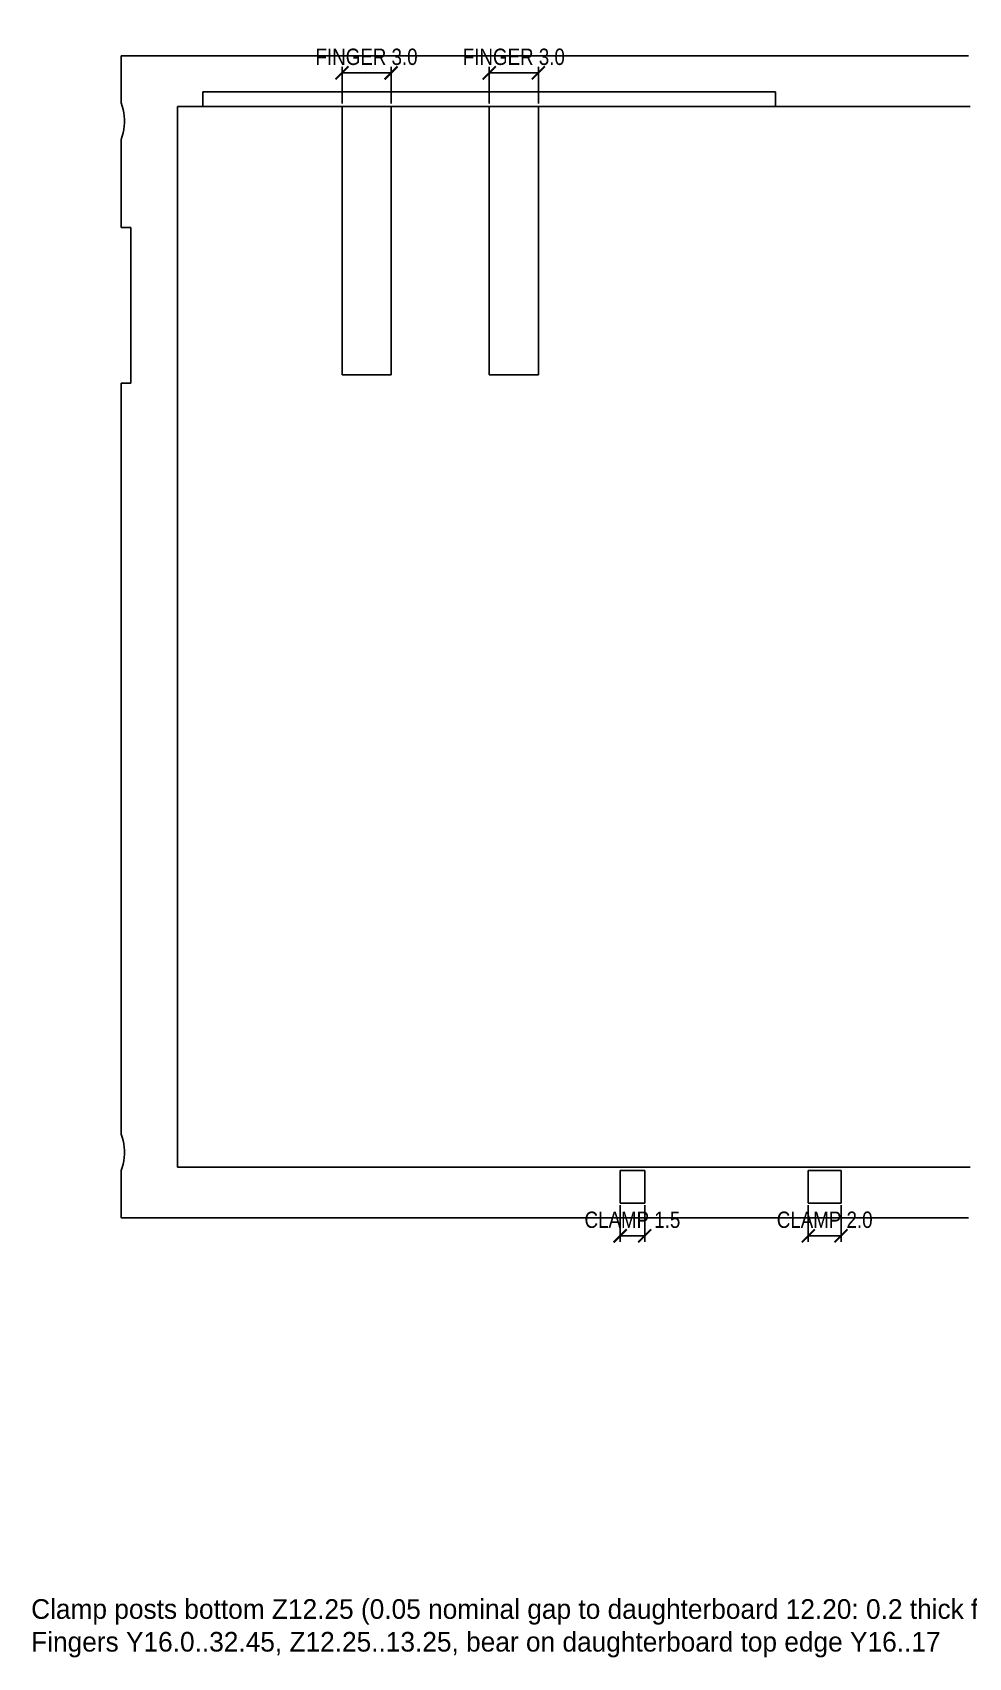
# Model space of a CAD drawing. Header units: metres. Extents: x -60 to 55, y -62 to 37.
# Drawn here: x -59.9 to -2.7, y -62.4 to 36.9 of the extents above; entities that cross this region are included whole.
import ezdxf

# ---------------------------------------------------------------- set-up
doc = ezdxf.new("R2010")
doc.units = ezdxf.units.M
doc.layers.add('BEZ_Z13', color=7, linetype='Continuous')
doc.layers.add('BEZ_Z16', color=7, linetype='Continuous')
doc.styles.add('OpenSansCondensed-Light', font='OpenSansCondensed-Light.ttf')
doc.dimstyles.new('EZDXF', dxfattribs={"dimtxt": 0.25, "dimasz": 0.175, "dimexe": 0.375, "dimexo": 0.125, "dimgap": 0.1, "dimtad": 1, "dimlfac": 100, "dimzin": 12, "dimdsep": 46, "dimtxsty": 'OpenSansCondensed-Light', "dimblk": 'ARCHTICK', "dimcen": 2.5, "dimazin": 3, "dimtfac": 0.5, "dimtmove": 2, "dimatfit": 3})

# ---------------------------------------------------------------- blocks, each defined once
blk = doc.blocks.new('_ARCHTICK')
at = {"color": 0, "linetype": 'BYBLOCK', "const_width": 0.15}
blk.add_lwpolyline([(-0.5, -0.5), (0.5, 0.5)], dxfattribs=at)

msp = doc.modelspace()

# ---------------------------------------------------------------- linework, layer by layer
at = {"layer": 'BEZ_Z13'}
for points in [[(-49.5, 33.3), (-49.5, 33.075), (-49.5, 32.85), (-49.5, 32.625), (-49.5, 32.4)], [(-49.5, 33.3), (-49.3, 33.3), (-49.1, 33.3), (-48.9, 33.3), (-48.7, 33.3), (-48.5, 33.3), (-48.3, 33.3), (-48.1, 33.3), (-47.9, 33.3), (-47.7, 33.3), (-47.5, 33.3), (-47.3, 33.3), (-47.1, 33.3), (-46.9, 33.3), (-46.7, 33.3), (-46.5, 33.3), (-46.3, 33.3), (-46.1, 33.3), (-45.9, 33.3), (-45.7, 33.3), (-45.5, 33.3), (-45.3, 33.3), (-45.1, 33.3), (-44.9, 33.3), (-44.7, 33.3), (-44.5, 33.3), (-44.3, 33.3), (-44.1, 33.3), (-43.9, 33.3), (-43.7, 33.3), (-43.5, 33.3), (-43.3, 33.3), (-43.1, 33.3), (-42.9, 33.3), (-42.7, 33.3), (-42.5, 33.3), (-42.3, 33.3), (-42.1, 33.3), (-41.9, 33.3), (-41.7, 33.3), (-41.5, 33.3), (-41.3, 33.3), (-41.1, 33.3), (-40.9, 33.3), (-40.7, 33.3), (-40.5, 33.3), (-40.3, 33.3), (-40.1, 33.3), (-39.9, 33.3), (-39.7, 33.3), (-39.5, 33.3), (-39.3, 33.3), (-39.1, 33.3), (-38.9, 33.3), (-38.7, 33.3), (-38.5, 33.3), (-38.3, 33.3), (-38.1, 33.3), (-37.9, 33.3), (-37.7, 33.3), (-37.5, 33.3), (-37.3, 33.3), (-37.1, 33.3), (-36.9, 33.3), (-36.7, 33.3), (-36.5, 33.3), (-36.3, 33.3), (-36.1, 33.3), (-35.9, 33.3), (-35.7, 33.3), (-35.5, 33.3), (-35.3, 33.3), (-35.1, 33.3), (-34.9, 33.3), (-34.7, 33.3), (-34.5, 33.3), (-34.3, 33.3), (-34.1, 33.3), (-33.9, 33.3), (-33.7, 33.3), (-33.5, 33.3), (-33.3, 33.3), (-33.1, 33.3), (-32.9, 33.3), (-32.7, 33.3), (-32.5, 33.3), (-32.3, 33.3), (-32.1, 33.3), (-31.9, 33.3), (-31.7, 33.3), (-31.5, 33.3), (-31.3, 33.3), (-31.1, 33.3), (-30.9, 33.3), (-30.7, 33.3), (-30.5, 33.3), (-30.3, 33.3), (-30.1, 33.3), (-29.9, 33.3), (-29.7, 33.3), (-29.5, 33.3), (-29.3, 33.3), (-29.1, 33.3), (-28.9, 33.3), (-28.7, 33.3), (-28.5, 33.3), (-28.3, 33.3), (-28.1, 33.3), (-27.9, 33.3), (-27.7, 33.3), (-27.5, 33.3), (-27.3, 33.3), (-27.1, 33.3), (-26.9, 33.3), (-26.7, 33.3), (-26.5, 33.3), (-26.3, 33.3), (-26.1, 33.3), (-25.9, 33.3), (-25.7, 33.3), (-25.5, 33.3), (-25.3, 33.3), (-25.1, 33.3), (-24.9, 33.3), (-24.7, 33.3), (-24.5, 33.3), (-24.3, 33.3), (-24.1, 33.3), (-23.9, 33.3), (-23.7, 33.3), (-23.5, 33.3), (-23.3, 33.3), (-23.1, 33.3), (-22.9, 33.3), (-22.7, 33.3), (-22.5, 33.3), (-22.3, 33.3), (-22.1, 33.3), (-21.9, 33.3), (-21.7, 33.3), (-21.5, 33.3), (-21.3, 33.3), (-21.1, 33.3), (-20.9, 33.3), (-20.7, 33.3), (-20.5, 33.3), (-20.3, 33.3), (-20.1, 33.3), (-19.9, 33.3), (-19.7, 33.3), (-19.5, 33.3), (-19.3, 33.3), (-19.1, 33.3), (-18.9, 33.3), (-18.7, 33.3), (-18.5, 33.3), (-18.3, 33.3), (-18.1, 33.3), (-17.9, 33.3), (-17.7, 33.3), (-17.5, 33.3), (-17.3, 33.3), (-17.1, 33.3), (-16.9, 33.3), (-16.7, 33.3), (-16.5, 33.3), (-16.3, 33.3), (-16.1, 33.3), (-15.9, 33.3), (-15.7, 33.3), (-15.5, 33.3), (-15.3, 33.3), (-15.1, 33.3), (-14.9, 33.3), (-14.7, 33.3), (-14.5, 33.3)], [(-14.5, 33.3), (-14.5, 33.075), (-14.5, 32.85), (-14.5, 32.625), (-14.5, 32.4)], [(-49.5, 32.4), (-49.29762, 32.4), (-49.09524, 32.4), (-48.89286, 32.4), (-48.69048, 32.4), (-48.4881, 32.4), (-48.28571, 32.4), (-48.08333, 32.4), (-47.88095, 32.4), (-47.67857, 32.4), (-47.47619, 32.4), (-47.27381, 32.4), (-47.07143, 32.4), (-46.86905, 32.4), (-46.66667, 32.4), (-46.46429, 32.4), (-46.2619, 32.4), (-46.05952, 32.4), (-45.85714, 32.4), (-45.65476, 32.4), (-45.45238, 32.4), (-45.25, 32.4), (-45.04762, 32.4), (-44.84524, 32.4), (-44.64286, 32.4), (-44.44048, 32.4), (-44.2381, 32.4), (-44.03571, 32.4), (-43.83333, 32.4), (-43.63095, 32.4), (-43.42857, 32.4), (-43.22619, 32.4), (-43.02381, 32.4), (-42.82143, 32.4), (-42.61905, 32.4), (-42.41667, 32.4), (-42.21429, 32.4), (-42.0119, 32.4), (-41.80952, 32.4), (-41.60714, 32.4), (-41.40476, 32.4), (-41.20238, 32.4), (-41, 32.4)], [(-41, 32.4), (-41, 32.19753), (-41, 31.99506), (-41, 31.79259), (-41, 31.59012), (-41, 31.38765), (-41, 31.18519), (-41, 30.98272), (-41, 30.78025), (-41, 30.57778), (-41, 30.37531), (-41, 30.17284), (-41, 29.97037), (-41, 29.7679), (-41, 29.56543), (-41, 29.36296), (-41, 29.16049), (-41, 28.95802), (-41, 28.75556), (-41, 28.55309), (-41, 28.35062), (-41, 28.14815), (-41, 27.94568), (-41, 27.74321), (-41, 27.54074), (-41, 27.33827), (-41, 27.1358), (-41, 26.93333), (-41, 26.73086), (-41, 26.5284), (-41, 26.32593), (-41, 26.12346), (-41, 25.92099), (-41, 25.71852), (-41, 25.51605), (-41, 25.31358), (-41, 25.11111), (-41, 24.90864), (-41, 24.70617), (-41, 24.5037), (-41, 24.30123), (-41, 24.09877), (-41, 23.8963), (-41, 23.69383), (-41, 23.49136), (-41, 23.28889), (-41, 23.08642), (-41, 22.88395), (-41, 22.68148), (-41, 22.47901), (-41, 22.27654), (-41, 22.07407), (-41, 21.8716), (-41, 21.66914), (-41, 21.46667), (-41, 21.2642), (-41, 21.06173), (-41, 20.85926), (-41, 20.65679), (-41, 20.45432), (-41, 20.25185), (-41, 20.04938), (-41, 19.84691), (-41, 19.64444), (-41, 19.44198), (-41, 19.23951), (-41, 19.03704), (-41, 18.83457), (-41, 18.6321), (-41, 18.42963), (-41, 18.22716), (-41, 18.02469), (-41, 17.82222), (-41, 17.61975), (-41, 17.41728), (-41, 17.21481), (-41, 17.01235), (-41, 16.80988), (-41, 16.60741), (-41, 16.40494), (-41, 16.20247), (-41, 16)], [(-38, 32.4), (-37.8, 32.4), (-37.6, 32.4), (-37.4, 32.4), (-37.2, 32.4), (-37, 32.4), (-36.8, 32.4), (-36.6, 32.4), (-36.4, 32.4), (-36.2, 32.4), (-36, 32.4), (-35.8, 32.4), (-35.6, 32.4), (-35.4, 32.4), (-35.2, 32.4), (-35, 32.4), (-34.8, 32.4), (-34.6, 32.4), (-34.4, 32.4), (-34.2, 32.4), (-34, 32.4), (-33.8, 32.4), (-33.6, 32.4), (-33.4, 32.4), (-33.2, 32.4), (-33, 32.4), (-32.8, 32.4), (-32.6, 32.4), (-32.4, 32.4), (-32.2, 32.4), (-32, 32.4)], [(-38, 32.4), (-38, 32.19753), (-38, 31.99506), (-38, 31.79259), (-38, 31.59012), (-38, 31.38765), (-38, 31.18519), (-38, 30.98272), (-38, 30.78025), (-38, 30.57778), (-38, 30.37531), (-38, 30.17284), (-38, 29.97037), (-38, 29.7679), (-38, 29.56543), (-38, 29.36296), (-38, 29.16049), (-38, 28.95802), (-38, 28.75556), (-38, 28.55309), (-38, 28.35062), (-38, 28.14815), (-38, 27.94568), (-38, 27.74321), (-38, 27.54074), (-38, 27.33827), (-38, 27.1358), (-38, 26.93333), (-38, 26.73086), (-38, 26.5284), (-38, 26.32593), (-38, 26.12346), (-38, 25.92099), (-38, 25.71852), (-38, 25.51605), (-38, 25.31358), (-38, 25.11111), (-38, 24.90864), (-38, 24.70617), (-38, 24.5037), (-38, 24.30123), (-38, 24.09877), (-38, 23.8963), (-38, 23.69383), (-38, 23.49136), (-38, 23.28889), (-38, 23.08642), (-38, 22.88395), (-38, 22.68148), (-38, 22.47901), (-38, 22.27654), (-38, 22.07407), (-38, 21.8716), (-38, 21.66914), (-38, 21.46667), (-38, 21.2642), (-38, 21.06173), (-38, 20.85926), (-38, 20.65679), (-38, 20.45432), (-38, 20.25185), (-38, 20.04938), (-38, 19.84691), (-38, 19.64444), (-38, 19.44198), (-38, 19.23951), (-38, 19.03704), (-38, 18.83457), (-38, 18.6321), (-38, 18.42963), (-38, 18.22716), (-38, 18.02469), (-38, 17.82222), (-38, 17.61975), (-38, 17.41728), (-38, 17.21481), (-38, 17.01235), (-38, 16.80988), (-38, 16.60741), (-38, 16.40494), (-38, 16.20247), (-38, 16)], [(-32, 32.4), (-32, 32.19753), (-32, 31.99506), (-32, 31.79259), (-32, 31.59012), (-32, 31.38765), (-32, 31.18519), (-32, 30.98272), (-32, 30.78025), (-32, 30.57778), (-32, 30.37531), (-32, 30.17284), (-32, 29.97037), (-32, 29.7679), (-32, 29.56543), (-32, 29.36296), (-32, 29.16049), (-32, 28.95802), (-32, 28.75556), (-32, 28.55309), (-32, 28.35062), (-32, 28.14815), (-32, 27.94568), (-32, 27.74321), (-32, 27.54074), (-32, 27.33827), (-32, 27.1358), (-32, 26.93333), (-32, 26.73086), (-32, 26.5284), (-32, 26.32593), (-32, 26.12346), (-32, 25.92099), (-32, 25.71852), (-32, 25.51605), (-32, 25.31358), (-32, 25.11111), (-32, 24.90864), (-32, 24.70617), (-32, 24.5037), (-32, 24.30123), (-32, 24.09877), (-32, 23.8963), (-32, 23.69383), (-32, 23.49136), (-32, 23.28889), (-32, 23.08642), (-32, 22.88395), (-32, 22.68148), (-32, 22.47901), (-32, 22.27654), (-32, 22.07407), (-32, 21.8716), (-32, 21.66914), (-32, 21.46667), (-32, 21.2642), (-32, 21.06173), (-32, 20.85926), (-32, 20.65679), (-32, 20.45432), (-32, 20.25185), (-32, 20.04938), (-32, 19.84691), (-32, 19.64444), (-32, 19.44198), (-32, 19.23951), (-32, 19.03704), (-32, 18.83457), (-32, 18.6321), (-32, 18.42963), (-32, 18.22716), (-32, 18.02469), (-32, 17.82222), (-32, 17.61975), (-32, 17.41728), (-32, 17.21481), (-32, 17.01235), (-32, 16.80988), (-32, 16.60741), (-32, 16.40494), (-32, 16.20247), (-32, 16)], [(-29, 32.4), (-28.79861, 32.4), (-28.59722, 32.4), (-28.39583, 32.4), (-28.19444, 32.4), (-27.99306, 32.4), (-27.79167, 32.4), (-27.59028, 32.4), (-27.38889, 32.4), (-27.1875, 32.4), (-26.98611, 32.4), (-26.78472, 32.4), (-26.58333, 32.4), (-26.38194, 32.4), (-26.18056, 32.4), (-25.97917, 32.4), (-25.77778, 32.4), (-25.57639, 32.4), (-25.375, 32.4), (-25.17361, 32.4), (-24.97222, 32.4), (-24.77083, 32.4), (-24.56944, 32.4), (-24.36806, 32.4), (-24.16667, 32.4), (-23.96528, 32.4), (-23.76389, 32.4), (-23.5625, 32.4), (-23.36111, 32.4), (-23.15972, 32.4), (-22.95833, 32.4), (-22.75694, 32.4), (-22.55556, 32.4), (-22.35417, 32.4), (-22.15278, 32.4), (-21.95139, 32.4), (-21.75, 32.4), (-21.54861, 32.4), (-21.34722, 32.4), (-21.14583, 32.4), (-20.94444, 32.4), (-20.74306, 32.4), (-20.54167, 32.4), (-20.34028, 32.4), (-20.13889, 32.4), (-19.9375, 32.4), (-19.73611, 32.4), (-19.53472, 32.4), (-19.33333, 32.4), (-19.13194, 32.4), (-18.93056, 32.4), (-18.72917, 32.4), (-18.52778, 32.4), (-18.32639, 32.4), (-18.125, 32.4), (-17.92361, 32.4), (-17.72222, 32.4), (-17.52083, 32.4), (-17.31944, 32.4), (-17.11806, 32.4), (-16.91667, 32.4), (-16.71528, 32.4), (-16.51389, 32.4), (-16.3125, 32.4), (-16.11111, 32.4), (-15.90972, 32.4), (-15.70833, 32.4), (-15.50694, 32.4), (-15.30556, 32.4), (-15.10417, 32.4), (-14.90278, 32.4), (-14.70139, 32.4), (-14.5, 32.4)], [(-29, 32.4), (-29, 32.19753), (-29, 31.99506), (-29, 31.79259), (-29, 31.59012), (-29, 31.38765), (-29, 31.18519), (-29, 30.98272), (-29, 30.78025), (-29, 30.57778), (-29, 30.37531), (-29, 30.17284), (-29, 29.97037), (-29, 29.7679), (-29, 29.56543), (-29, 29.36296), (-29, 29.16049), (-29, 28.95802), (-29, 28.75556), (-29, 28.55309), (-29, 28.35062), (-29, 28.14815), (-29, 27.94568), (-29, 27.74321), (-29, 27.54074), (-29, 27.33827), (-29, 27.1358), (-29, 26.93333), (-29, 26.73086), (-29, 26.5284), (-29, 26.32593), (-29, 26.12346), (-29, 25.92099), (-29, 25.71852), (-29, 25.51605), (-29, 25.31358), (-29, 25.11111), (-29, 24.90864), (-29, 24.70617), (-29, 24.5037), (-29, 24.30123), (-29, 24.09877), (-29, 23.8963), (-29, 23.69383), (-29, 23.49136), (-29, 23.28889), (-29, 23.08642), (-29, 22.88395), (-29, 22.68148), (-29, 22.47901), (-29, 22.27654), (-29, 22.07407), (-29, 21.8716), (-29, 21.66914), (-29, 21.46667), (-29, 21.2642), (-29, 21.06173), (-29, 20.85926), (-29, 20.65679), (-29, 20.45432), (-29, 20.25185), (-29, 20.04938), (-29, 19.84691), (-29, 19.64444), (-29, 19.44198), (-29, 19.23951), (-29, 19.03704), (-29, 18.83457), (-29, 18.6321), (-29, 18.42963), (-29, 18.22716), (-29, 18.02469), (-29, 17.82222), (-29, 17.61975), (-29, 17.41728), (-29, 17.21481), (-29, 17.01235), (-29, 16.80988), (-29, 16.60741), (-29, 16.40494), (-29, 16.20247), (-29, 16)], [(-41, 16), (-40.8, 16), (-40.6, 16), (-40.4, 16), (-40.2, 16), (-40, 16), (-39.8, 16), (-39.6, 16), (-39.4, 16), (-39.2, 16), (-39, 16), (-38.8, 16), (-38.6, 16), (-38.4, 16), (-38.2, 16), (-38, 16)], [(-32, 16), (-31.8, 16), (-31.6, 16), (-31.4, 16), (-31.2, 16), (-31, 16), (-30.8, 16), (-30.6, 16), (-30.4, 16), (-30.2, 16), (-30, 16), (-29.8, 16), (-29.6, 16), (-29.4, 16), (-29.2, 16), (-29, 16)], [(-24, -32.6), (-24, -32.8), (-24, -33), (-24, -33.2), (-24, -33.4), (-24, -33.6), (-24, -33.8), (-24, -34), (-24, -34.2), (-24, -34.4), (-24, -34.6)], [(-24, -32.6), (-23.78571, -32.6), (-23.57143, -32.6), (-23.35714, -32.6), (-23.14286, -32.6), (-22.92857, -32.6), (-22.71429, -32.6), (-22.5, -32.6)], [(-22.5, -32.6), (-22.5, -32.8), (-22.5, -33), (-22.5, -33.2), (-22.5, -33.4), (-22.5, -33.6), (-22.5, -33.8), (-22.5, -34), (-22.5, -34.2), (-22.5, -34.4), (-22.5, -34.6)], [(-12.5, -32.6), (-12.5, -32.8), (-12.5, -33), (-12.5, -33.2), (-12.5, -33.4), (-12.5, -33.6), (-12.5, -33.8), (-12.5, -34), (-12.5, -34.2), (-12.5, -34.4), (-12.5, -34.6)], [(-12.5, -32.6), (-12.3, -32.6), (-12.1, -32.6), (-11.9, -32.6), (-11.7, -32.6), (-11.5, -32.6), (-11.3, -32.6), (-11.1, -32.6), (-10.9, -32.6), (-10.7, -32.6), (-10.5, -32.6)], [(-10.5, -32.6), (-10.5, -32.8), (-10.5, -33), (-10.5, -33.2), (-10.5, -33.4), (-10.5, -33.6), (-10.5, -33.8), (-10.5, -34), (-10.5, -34.2), (-10.5, -34.4), (-10.5, -34.6)], [(-24, -34.6), (-23.78571, -34.6), (-23.57143, -34.6), (-23.35714, -34.6), (-23.14286, -34.6), (-22.92857, -34.6), (-22.71429, -34.6), (-22.5, -34.6)], [(-12.5, -34.6), (-12.3, -34.6), (-12.1, -34.6), (-11.9, -34.6), (-11.7, -34.6), (-11.5, -34.6), (-11.3, -34.6), (-11.1, -34.6), (-10.9, -34.6), (-10.7, -34.6), (-10.5, -34.6)]]:
    msp.add_lwpolyline(points, dxfattribs=at)
at = {"layer": 'BEZ_Z16'}
for points in [[(-54.5, 35.5), (-54.5, 35.29383), (-54.5, 35.08765), (-54.5, 34.88148), (-54.5, 34.6753), (-54.5, 34.46913), (-54.5, 34.26295), (-54.5, 34.05678), (-54.5, 33.8506), (-54.5, 33.64443), (-54.5, 33.43825), (-54.5, 33.23208), (-54.5, 33.0259), (-54.5, 32.81973), (-54.5, 32.61355)], [(-54.5, 35.5), (-54.3, 35.5), (-54.1, 35.5), (-53.9, 35.5), (-53.7, 35.5), (-53.5, 35.5), (-53.3, 35.5), (-53.1, 35.5), (-52.9, 35.5), (-52.7, 35.5), (-52.5, 35.5), (-52.3, 35.5), (-52.1, 35.5), (-51.9, 35.5), (-51.7, 35.5), (-51.5, 35.5), (-51.3, 35.5), (-51.1, 35.5), (-50.9, 35.5), (-50.7, 35.5), (-50.5, 35.5), (-50.3, 35.5), (-50.1, 35.5), (-49.9, 35.5), (-49.7, 35.5), (-49.5, 35.5), (-49.3, 35.5), (-49.1, 35.5), (-48.9, 35.5), (-48.7, 35.5), (-48.5, 35.5), (-48.3, 35.5), (-48.1, 35.5), (-47.9, 35.5), (-47.7, 35.5), (-47.5, 35.5), (-47.3, 35.5), (-47.1, 35.5), (-46.9, 35.5), (-46.7, 35.5), (-46.5, 35.5), (-46.3, 35.5), (-46.1, 35.5), (-45.9, 35.5), (-45.7, 35.5), (-45.5, 35.5), (-45.3, 35.5), (-45.1, 35.5), (-44.9, 35.5), (-44.7, 35.5), (-44.5, 35.5), (-44.3, 35.5), (-44.1, 35.5), (-43.9, 35.5), (-43.7, 35.5), (-43.5, 35.5), (-43.3, 35.5), (-43.1, 35.5), (-42.9, 35.5), (-42.7, 35.5), (-42.5, 35.5), (-42.3, 35.5), (-42.1, 35.5), (-41.9, 35.5), (-41.7, 35.5), (-41.5, 35.5), (-41.3, 35.5), (-41.1, 35.5), (-40.9, 35.5), (-40.7, 35.5), (-40.5, 35.5), (-40.3, 35.5), (-40.1, 35.5), (-39.9, 35.5), (-39.7, 35.5), (-39.5, 35.5), (-39.3, 35.5), (-39.1, 35.5), (-38.9, 35.5), (-38.7, 35.5), (-38.5, 35.5), (-38.3, 35.5), (-38.1, 35.5), (-37.9, 35.5), (-37.7, 35.5), (-37.5, 35.5), (-37.3, 35.5), (-37.1, 35.5), (-36.9, 35.5), (-36.7, 35.5), (-36.5, 35.5), (-36.3, 35.5), (-36.1, 35.5), (-35.9, 35.5), (-35.7, 35.5), (-35.5, 35.5), (-35.3, 35.5), (-35.1, 35.5), (-34.9, 35.5), (-34.7, 35.5), (-34.5, 35.5), (-34.3, 35.5), (-34.1, 35.5), (-33.9, 35.5), (-33.7, 35.5), (-33.5, 35.5), (-33.3, 35.5), (-33.1, 35.5), (-32.9, 35.5), (-32.7, 35.5), (-32.5, 35.5), (-32.3, 35.5), (-32.1, 35.5), (-31.9, 35.5), (-31.7, 35.5), (-31.5, 35.5), (-31.3, 35.5), (-31.1, 35.5), (-30.9, 35.5), (-30.7, 35.5), (-30.5, 35.5), (-30.3, 35.5), (-30.1, 35.5), (-29.9, 35.5), (-29.7, 35.5), (-29.5, 35.5), (-29.3, 35.5), (-29.1, 35.5), (-28.9, 35.5), (-28.7, 35.5), (-28.5, 35.5), (-28.3, 35.5), (-28.1, 35.5), (-27.9, 35.5), (-27.7, 35.5), (-27.5, 35.5), (-27.3, 35.5), (-27.1, 35.5), (-26.9, 35.5), (-26.7, 35.5), (-26.5, 35.5), (-26.3, 35.5), (-26.1, 35.5), (-25.9, 35.5), (-25.7, 35.5), (-25.5, 35.5), (-25.3, 35.5), (-25.1, 35.5), (-24.9, 35.5), (-24.7, 35.5), (-24.5, 35.5), (-24.3, 35.5), (-24.1, 35.5), (-23.9, 35.5), (-23.7, 35.5), (-23.5, 35.5), (-23.3, 35.5), (-23.1, 35.5), (-22.9, 35.5), (-22.7, 35.5), (-22.5, 35.5), (-22.3, 35.5), (-22.1, 35.5), (-21.9, 35.5), (-21.7, 35.5), (-21.5, 35.5), (-21.3, 35.5), (-21.1, 35.5), (-20.9, 35.5), (-20.7, 35.5), (-20.5, 35.5), (-20.3, 35.5), (-20.1, 35.5), (-19.9, 35.5), (-19.7, 35.5), (-19.5, 35.5), (-19.3, 35.5), (-19.1, 35.5), (-18.9, 35.5), (-18.7, 35.5), (-18.5, 35.5), (-18.3, 35.5), (-18.1, 35.5), (-17.9, 35.5), (-17.7, 35.5), (-17.5, 35.5), (-17.3, 35.5), (-17.1, 35.5), (-16.9, 35.5), (-16.7, 35.5), (-16.5, 35.5), (-16.3, 35.5), (-16.1, 35.5), (-15.9, 35.5), (-15.7, 35.5), (-15.5, 35.5), (-15.3, 35.5), (-15.1, 35.5), (-14.9, 35.5), (-14.7, 35.5), (-14.5, 35.5), (-14.3, 35.5), (-14.1, 35.5), (-13.9, 35.5), (-13.7, 35.5), (-13.5, 35.5), (-13.3, 35.5), (-13.1, 35.5), (-12.9, 35.5), (-12.7, 35.5), (-12.5, 35.5), (-12.3, 35.5), (-12.1, 35.5), (-11.9, 35.5), (-11.7, 35.5), (-11.5, 35.5), (-11.3, 35.5), (-11.1, 35.5), (-10.9, 35.5), (-10.7, 35.5), (-10.5, 35.5), (-10.3, 35.5), (-10.1, 35.5), (-9.9, 35.5), (-9.7, 35.5), (-9.5, 35.5), (-9.3, 35.5), (-9.1, 35.5), (-8.9, 35.5), (-8.7, 35.5), (-8.5, 35.5), (-8.3, 35.5), (-8.1, 35.5), (-7.9, 35.5), (-7.7, 35.5), (-7.5, 35.5), (-7.3, 35.5), (-7.1, 35.5), (-6.9, 35.5), (-6.7, 35.5), (-6.5, 35.5), (-6.3, 35.5), (-6.1, 35.5), (-5.9, 35.5), (-5.7, 35.5), (-5.5, 35.5), (-5.3, 35.5), (-5.1, 35.5), (-4.9, 35.5), (-4.7, 35.5), (-4.5, 35.5), (-4.3, 35.5), (-4.1, 35.5), (-3.9, 35.5), (-3.7, 35.5), (-3.5, 35.5), (-3.3, 35.5), (-3.1, 35.5), (-2.9, 35.5), (-2.7, 35.5)], [(-54.5, 30.38645), (-54.43435, 30.5825), (-54.3815, 30.78239), (-54.34167, 30.98527), (-54.31502, 31.1903), (-54.30167, 31.39662), (-54.30167, 31.60338), (-54.31502, 31.8097), (-54.34167, 32.01473), (-54.3815, 32.21761), (-54.43435, 32.4175), (-54.5, 32.61355)], [(-51.05, 32.4), (-51.05, 32.19938), (-51.05, 31.99876), (-51.05, 31.79814), (-51.05, 31.59752), (-51.05, 31.3969), (-51.05, 31.19628), (-51.05, 30.99567), (-51.05, 30.79505), (-51.05, 30.59443), (-51.05, 30.39381), (-51.05, 30.19319), (-51.05, 29.99257), (-51.05, 29.79195), (-51.05, 29.59133), (-51.05, 29.39071), (-51.05, 29.19009), (-51.05, 28.98947), (-51.05, 28.78885), (-51.05, 28.58824), (-51.05, 28.38762), (-51.05, 28.187), (-51.05, 27.98638), (-51.05, 27.78576), (-51.05, 27.58514), (-51.05, 27.38452), (-51.05, 27.1839), (-51.05, 26.98328), (-51.05, 26.78266), (-51.05, 26.58204), (-51.05, 26.38142), (-51.05, 26.1808), (-51.05, 25.98019), (-51.05, 25.77957), (-51.05, 25.57895), (-51.05, 25.37833), (-51.05, 25.17771), (-51.05, 24.97709), (-51.05, 24.77647), (-51.05, 24.57585), (-51.05, 24.37523), (-51.05, 24.17461), (-51.05, 23.97399), (-51.05, 23.77337), (-51.05, 23.57276), (-51.05, 23.37214), (-51.05, 23.17152), (-51.05, 22.9709), (-51.05, 22.77028), (-51.05, 22.56966), (-51.05, 22.36904), (-51.05, 22.16842), (-51.05, 21.9678), (-51.05, 21.76718), (-51.05, 21.56656), (-51.05, 21.36594), (-51.05, 21.16533), (-51.05, 20.96471), (-51.05, 20.76409), (-51.05, 20.56347), (-51.05, 20.36285), (-51.05, 20.16223), (-51.05, 19.96161), (-51.05, 19.76099), (-51.05, 19.56037), (-51.05, 19.35975), (-51.05, 19.15913), (-51.05, 18.95851), (-51.05, 18.75789), (-51.05, 18.55728), (-51.05, 18.35666), (-51.05, 18.15604), (-51.05, 17.95542), (-51.05, 17.7548), (-51.05, 17.55418), (-51.05, 17.35356), (-51.05, 17.15294), (-51.05, 16.95232), (-51.05, 16.7517), (-51.05, 16.55108), (-51.05, 16.35046), (-51.05, 16.14985), (-51.05, 15.94923), (-51.05, 15.74861), (-51.05, 15.54799), (-51.05, 15.34737), (-51.05, 15.14675), (-51.05, 14.94613), (-51.05, 14.74551), (-51.05, 14.54489), (-51.05, 14.34427), (-51.05, 14.14365), (-51.05, 13.94303), (-51.05, 13.74241), (-51.05, 13.5418), (-51.05, 13.34118), (-51.05, 13.14056), (-51.05, 12.93994), (-51.05, 12.73932), (-51.05, 12.5387), (-51.05, 12.33808), (-51.05, 12.13746), (-51.05, 11.93684), (-51.05, 11.73622), (-51.05, 11.5356), (-51.05, 11.33498), (-51.05, 11.13437), (-51.05, 10.93375), (-51.05, 10.73313), (-51.05, 10.53251), (-51.05, 10.33189), (-51.05, 10.13127), (-51.05, 9.93065), (-51.05, 9.73003), (-51.05, 9.52941), (-51.05, 9.32879), (-51.05, 9.12817), (-51.05, 8.92755), (-51.05, 8.72693), (-51.05, 8.52632), (-51.05, 8.3257), (-51.05, 8.12508), (-51.05, 7.92446), (-51.05, 7.72384), (-51.05, 7.52322), (-51.05, 7.3226), (-51.05, 7.12198), (-51.05, 6.92136), (-51.05, 6.72074), (-51.05, 6.52012), (-51.05, 6.3195), (-51.05, 6.11889), (-51.05, 5.91827), (-51.05, 5.71765), (-51.05, 5.51703), (-51.05, 5.31641), (-51.05, 5.11579), (-51.05, 4.91517), (-51.05, 4.71455), (-51.05, 4.51393), (-51.05, 4.31331), (-51.05, 4.11269), (-51.05, 3.91207), (-51.05, 3.71146), (-51.05, 3.51084), (-51.05, 3.31022), (-51.05, 3.1096), (-51.05, 2.90898), (-51.05, 2.70836), (-51.05, 2.50774), (-51.05, 2.30712), (-51.05, 2.1065), (-51.05, 1.90588), (-51.05, 1.70526), (-51.05, 1.50464), (-51.05, 1.30402), (-51.05, 1.10341), (-51.05, 0.90279), (-51.05, 0.70217), (-51.05, 0.50155), (-51.05, 0.30093), (-51.05, 0.10031), (-51.05, -0.10031), (-51.05, -0.30093), (-51.05, -0.50155), (-51.05, -0.70217), (-51.05, -0.90279), (-51.05, -1.10341), (-51.05, -1.30402), (-51.05, -1.50464), (-51.05, -1.70526), (-51.05, -1.90588), (-51.05, -2.1065), (-51.05, -2.30712), (-51.05, -2.50774), (-51.05, -2.70836), (-51.05, -2.90898), (-51.05, -3.1096), (-51.05, -3.31022), (-51.05, -3.51084), (-51.05, -3.71146), (-51.05, -3.91207), (-51.05, -4.11269), (-51.05, -4.31331), (-51.05, -4.51393), (-51.05, -4.71455), (-51.05, -4.91517), (-51.05, -5.11579), (-51.05, -5.31641), (-51.05, -5.51703), (-51.05, -5.71765), (-51.05, -5.91827), (-51.05, -6.11889), (-51.05, -6.3195), (-51.05, -6.52012), (-51.05, -6.72074), (-51.05, -6.92136), (-51.05, -7.12198), (-51.05, -7.3226), (-51.05, -7.52322), (-51.05, -7.72384), (-51.05, -7.92446), (-51.05, -8.12508), (-51.05, -8.3257), (-51.05, -8.52632), (-51.05, -8.72693), (-51.05, -8.92755), (-51.05, -9.12817), (-51.05, -9.32879), (-51.05, -9.52941), (-51.05, -9.73003), (-51.05, -9.93065), (-51.05, -10.13127), (-51.05, -10.33189), (-51.05, -10.53251), (-51.05, -10.73313), (-51.05, -10.93375), (-51.05, -11.13437), (-51.05, -11.33498), (-51.05, -11.5356), (-51.05, -11.73622), (-51.05, -11.93684), (-51.05, -12.13746), (-51.05, -12.33808), (-51.05, -12.5387), (-51.05, -12.73932), (-51.05, -12.93994), (-51.05, -13.14056), (-51.05, -13.34118), (-51.05, -13.5418), (-51.05, -13.74241), (-51.05, -13.94303), (-51.05, -14.14365), (-51.05, -14.34427), (-51.05, -14.54489), (-51.05, -14.74551), (-51.05, -14.94613), (-51.05, -15.14675), (-51.05, -15.34737), (-51.05, -15.54799), (-51.05, -15.74861), (-51.05, -15.94923), (-51.05, -16.14985), (-51.05, -16.35046), (-51.05, -16.55108), (-51.05, -16.7517), (-51.05, -16.95232), (-51.05, -17.15294), (-51.05, -17.35356), (-51.05, -17.55418), (-51.05, -17.7548), (-51.05, -17.95542), (-51.05, -18.15604), (-51.05, -18.35666), (-51.05, -18.55728), (-51.05, -18.75789), (-51.05, -18.95851), (-51.05, -19.15913), (-51.05, -19.35975), (-51.05, -19.56037), (-51.05, -19.76099), (-51.05, -19.96161), (-51.05, -20.16223), (-51.05, -20.36285), (-51.05, -20.56347), (-51.05, -20.76409), (-51.05, -20.96471), (-51.05, -21.16533), (-51.05, -21.36594), (-51.05, -21.56656), (-51.05, -21.76718), (-51.05, -21.9678), (-51.05, -22.16842), (-51.05, -22.36904), (-51.05, -22.56966), (-51.05, -22.77028), (-51.05, -22.9709), (-51.05, -23.17152), (-51.05, -23.37214), (-51.05, -23.57276), (-51.05, -23.77337), (-51.05, -23.97399), (-51.05, -24.17461), (-51.05, -24.37523), (-51.05, -24.57585), (-51.05, -24.77647), (-51.05, -24.97709), (-51.05, -25.17771), (-51.05, -25.37833), (-51.05, -25.57895), (-51.05, -25.77957), (-51.05, -25.98019), (-51.05, -26.1808), (-51.05, -26.38142), (-51.05, -26.58204), (-51.05, -26.78266), (-51.05, -26.98328), (-51.05, -27.1839), (-51.05, -27.38452), (-51.05, -27.58514), (-51.05, -27.78576), (-51.05, -27.98638), (-51.05, -28.187), (-51.05, -28.38762), (-51.05, -28.58824), (-51.05, -28.78885), (-51.05, -28.98947), (-51.05, -29.19009), (-51.05, -29.39071), (-51.05, -29.59133), (-51.05, -29.79195), (-51.05, -29.99257), (-51.05, -30.19319), (-51.05, -30.39381), (-51.05, -30.59443), (-51.05, -30.79505), (-51.05, -30.99567), (-51.05, -31.19628), (-51.05, -31.3969), (-51.05, -31.59752), (-51.05, -31.79814), (-51.05, -31.99876), (-51.05, -32.19938), (-51.05, -32.4)], [(-51.05, 32.4), (-50.84983, 32.4), (-50.64967, 32.4), (-50.4495, 32.4), (-50.24934, 32.4), (-50.04917, 32.4), (-49.84901, 32.4), (-49.64884, 32.4), (-49.44868, 32.4), (-49.24851, 32.4), (-49.04834, 32.4), (-48.84818, 32.4), (-48.64801, 32.4), (-48.44785, 32.4), (-48.24768, 32.4), (-48.04752, 32.4), (-47.84735, 32.4), (-47.64719, 32.4), (-47.44702, 32.4), (-47.24685, 32.4), (-47.04669, 32.4), (-46.84652, 32.4), (-46.64636, 32.4), (-46.44619, 32.4), (-46.24603, 32.4), (-46.04586, 32.4), (-45.8457, 32.4), (-45.64553, 32.4), (-45.44536, 32.4), (-45.2452, 32.4), (-45.04503, 32.4), (-44.84487, 32.4), (-44.6447, 32.4), (-44.44454, 32.4), (-44.24437, 32.4), (-44.04421, 32.4), (-43.84404, 32.4), (-43.64387, 32.4), (-43.44371, 32.4), (-43.24354, 32.4), (-43.04338, 32.4), (-42.84321, 32.4), (-42.64305, 32.4), (-42.44288, 32.4), (-42.24272, 32.4), (-42.04255, 32.4), (-41.84238, 32.4), (-41.64222, 32.4), (-41.44205, 32.4), (-41.24189, 32.4), (-41.04172, 32.4), (-40.84156, 32.4), (-40.64139, 32.4), (-40.44123, 32.4), (-40.24106, 32.4), (-40.04089, 32.4), (-39.84073, 32.4), (-39.64056, 32.4), (-39.4404, 32.4), (-39.24023, 32.4), (-39.04007, 32.4), (-38.8399, 32.4), (-38.63974, 32.4), (-38.43957, 32.4), (-38.2394, 32.4), (-38.03924, 32.4), (-37.83907, 32.4), (-37.63891, 32.4), (-37.43874, 32.4), (-37.23858, 32.4), (-37.03841, 32.4), (-36.83825, 32.4), (-36.63808, 32.4), (-36.43791, 32.4), (-36.23775, 32.4), (-36.03758, 32.4), (-35.83742, 32.4), (-35.63725, 32.4), (-35.43709, 32.4), (-35.23692, 32.4), (-35.03675, 32.4), (-34.83659, 32.4), (-34.63642, 32.4), (-34.43626, 32.4), (-34.23609, 32.4), (-34.03593, 32.4), (-33.83576, 32.4), (-33.6356, 32.4), (-33.43543, 32.4), (-33.23526, 32.4), (-33.0351, 32.4), (-32.83493, 32.4), (-32.63477, 32.4), (-32.4346, 32.4), (-32.23444, 32.4), (-32.03427, 32.4), (-31.83411, 32.4), (-31.63394, 32.4), (-31.43377, 32.4), (-31.23361, 32.4), (-31.03344, 32.4), (-30.83328, 32.4), (-30.63311, 32.4), (-30.43295, 32.4), (-30.23278, 32.4), (-30.03262, 32.4), (-29.83245, 32.4), (-29.63228, 32.4), (-29.43212, 32.4), (-29.23195, 32.4), (-29.03179, 32.4), (-28.83162, 32.4), (-28.63146, 32.4), (-28.43129, 32.4), (-28.23113, 32.4), (-28.03096, 32.4), (-27.83079, 32.4), (-27.63063, 32.4), (-27.43046, 32.4), (-27.2303, 32.4), (-27.03013, 32.4), (-26.82997, 32.4), (-26.6298, 32.4), (-26.42964, 32.4), (-26.22947, 32.4), (-26.0293, 32.4), (-25.82914, 32.4), (-25.62897, 32.4), (-25.42881, 32.4), (-25.22864, 32.4), (-25.02848, 32.4), (-24.82831, 32.4), (-24.62815, 32.4), (-24.42798, 32.4), (-24.22781, 32.4), (-24.02765, 32.4), (-23.82748, 32.4), (-23.62732, 32.4), (-23.42715, 32.4), (-23.22699, 32.4), (-23.02682, 32.4), (-22.82666, 32.4), (-22.62649, 32.4), (-22.42632, 32.4), (-22.22616, 32.4), (-22.02599, 32.4), (-21.82583, 32.4), (-21.62566, 32.4), (-21.4255, 32.4), (-21.22533, 32.4), (-21.02517, 32.4), (-20.825, 32.4), (-20.62483, 32.4), (-20.42467, 32.4), (-20.2245, 32.4), (-20.02434, 32.4), (-19.82417, 32.4), (-19.62401, 32.4), (-19.42384, 32.4), (-19.22368, 32.4), (-19.02351, 32.4), (-18.82334, 32.4), (-18.62318, 32.4), (-18.42301, 32.4), (-18.22285, 32.4), (-18.02268, 32.4), (-17.82252, 32.4), (-17.62235, 32.4), (-17.42219, 32.4), (-17.22202, 32.4), (-17.02185, 32.4), (-16.82169, 32.4), (-16.62152, 32.4), (-16.42136, 32.4), (-16.22119, 32.4), (-16.02103, 32.4), (-15.82086, 32.4), (-15.6207, 32.4), (-15.42053, 32.4), (-15.22036, 32.4), (-15.0202, 32.4), (-14.82003, 32.4), (-14.61987, 32.4), (-14.4197, 32.4), (-14.21954, 32.4), (-14.01937, 32.4), (-13.81921, 32.4), (-13.61904, 32.4), (-13.41887, 32.4), (-13.21871, 32.4), (-13.01854, 32.4), (-12.81838, 32.4), (-12.61821, 32.4), (-12.41805, 32.4), (-12.21788, 32.4), (-12.01772, 32.4), (-11.81755, 32.4), (-11.61738, 32.4), (-11.41722, 32.4), (-11.21705, 32.4), (-11.01689, 32.4), (-10.81672, 32.4), (-10.61656, 32.4), (-10.41639, 32.4), (-10.21623, 32.4), (-10.01606, 32.4), (-9.81589, 32.4), (-9.61573, 32.4), (-9.41556, 32.4), (-9.2154, 32.4), (-9.01523, 32.4), (-8.81507, 32.4), (-8.6149, 32.4), (-8.41474, 32.4), (-8.21457, 32.4), (-8.0144, 32.4), (-7.81424, 32.4), (-7.61407, 32.4), (-7.41391, 32.4), (-7.21374, 32.4), (-7.01358, 32.4), (-6.81341, 32.4), (-6.61325, 32.4), (-6.41308, 32.4), (-6.21291, 32.4), (-6.01275, 32.4), (-5.81258, 32.4), (-5.61242, 32.4), (-5.41225, 32.4), (-5.21209, 32.4), (-5.01192, 32.4), (-4.81175, 32.4), (-4.61159, 32.4), (-4.41142, 32.4), (-4.21126, 32.4), (-4.01109, 32.4), (-3.81093, 32.4), (-3.61076, 32.4), (-3.4106, 32.4), (-3.21043, 32.4), (-3.01026, 32.4), (-2.8101, 32.4), (-2.60993, 32.4)], [(-54.5, 30.38645), (-54.5, 30.17928), (-54.5, 29.97211), (-54.5, 29.76493), (-54.5, 29.55776), (-54.5, 29.35059), (-54.5, 29.14342), (-54.5, 28.93625), (-54.5, 28.72908), (-54.5, 28.52191), (-54.5, 28.31474), (-54.5, 28.10757), (-54.5, 27.90039), (-54.5, 27.69322), (-54.5, 27.48605), (-54.5, 27.27888), (-54.5, 27.07171), (-54.5, 26.86454), (-54.5, 26.65737), (-54.5, 26.4502), (-54.5, 26.24303), (-54.5, 26.03586), (-54.5, 25.82868), (-54.5, 25.62151), (-54.5, 25.41434), (-54.5, 25.20717), (-54.5, 25)], [(-54.5, 25), (-54.3, 25), (-54.1, 25), (-53.9, 25)], [(-53.9, 25), (-53.9, 24.79787), (-53.9, 24.59574), (-53.9, 24.39362), (-53.9, 24.19149), (-53.9, 23.98936), (-53.9, 23.78723), (-53.9, 23.58511), (-53.9, 23.38298), (-53.9, 23.18085), (-53.9, 22.97872), (-53.9, 22.7766), (-53.9, 22.57447), (-53.9, 22.37234), (-53.9, 22.17021), (-53.9, 21.96809), (-53.9, 21.76596), (-53.9, 21.56383), (-53.9, 21.3617), (-53.9, 21.15957), (-53.9, 20.95745), (-53.9, 20.75532), (-53.9, 20.55319), (-53.9, 20.35106), (-53.9, 20.14894), (-53.9, 19.94681), (-53.9, 19.74468), (-53.9, 19.54255), (-53.9, 19.34043), (-53.9, 19.1383), (-53.9, 18.93617), (-53.9, 18.73404), (-53.9, 18.53191), (-53.9, 18.32979), (-53.9, 18.12766), (-53.9, 17.92553), (-53.9, 17.7234), (-53.9, 17.52128), (-53.9, 17.31915), (-53.9, 17.11702), (-53.9, 16.91489), (-53.9, 16.71277), (-53.9, 16.51064), (-53.9, 16.30851), (-53.9, 16.10638), (-53.9, 15.90426), (-53.9, 15.70213), (-53.9, 15.5)], [(-54.5, 15.5), (-54.5, 15.29962), (-54.5, 15.09925), (-54.5, 14.89887), (-54.5, 14.69849), (-54.5, 14.49811), (-54.5, 14.29774), (-54.5, 14.09736), (-54.5, 13.89698), (-54.5, 13.6966), (-54.5, 13.49623), (-54.5, 13.29585), (-54.5, 13.09547), (-54.5, 12.89509), (-54.5, 12.69472), (-54.5, 12.49434), (-54.5, 12.29396), (-54.5, 12.09358), (-54.5, 11.89321), (-54.5, 11.69283), (-54.5, 11.49245), (-54.5, 11.29207), (-54.5, 11.0917), (-54.5, 10.89132), (-54.5, 10.69094), (-54.5, 10.49056), (-54.5, 10.29019), (-54.5, 10.08981), (-54.5, 9.88943), (-54.5, 9.68905), (-54.5, 9.48868), (-54.5, 9.2883), (-54.5, 9.08792), (-54.5, 8.88754), (-54.5, 8.68717), (-54.5, 8.48679), (-54.5, 8.28641), (-54.5, 8.08603), (-54.5, 7.88566), (-54.5, 7.68528), (-54.5, 7.4849), (-54.5, 7.28452), (-54.5, 7.08415), (-54.5, 6.88377), (-54.5, 6.68339), (-54.5, 6.48301), (-54.5, 6.28264), (-54.5, 6.08226), (-54.5, 5.88188), (-54.5, 5.6815), (-54.5, 5.48113), (-54.5, 5.28075), (-54.5, 5.08037), (-54.5, 4.87999), (-54.5, 4.67962), (-54.5, 4.47924), (-54.5, 4.27886), (-54.5, 4.07848), (-54.5, 3.87811), (-54.5, 3.67773), (-54.5, 3.47735), (-54.5, 3.27697), (-54.5, 3.0766), (-54.5, 2.87622), (-54.5, 2.67584), (-54.5, 2.47546), (-54.5, 2.27509), (-54.5, 2.07471), (-54.5, 1.87433), (-54.5, 1.67395), (-54.5, 1.47358), (-54.5, 1.2732), (-54.5, 1.07282), (-54.5, 0.87244), (-54.5, 0.67207), (-54.5, 0.47169), (-54.5, 0.27131), (-54.5, 0.07093), (-54.5, -0.12944), (-54.5, -0.32982), (-54.5, -0.5302), (-54.5, -0.73058), (-54.5, -0.93095), (-54.5, -1.13133), (-54.5, -1.33171), (-54.5, -1.53209), (-54.5, -1.73246), (-54.5, -1.93284), (-54.5, -2.13322), (-54.5, -2.3336), (-54.5, -2.53397), (-54.5, -2.73435), (-54.5, -2.93473), (-54.5, -3.13511), (-54.5, -3.33548), (-54.5, -3.53586), (-54.5, -3.73624), (-54.5, -3.93662), (-54.5, -4.13699), (-54.5, -4.33737), (-54.5, -4.53775), (-54.5, -4.73813), (-54.5, -4.9385), (-54.5, -5.13888), (-54.5, -5.33926), (-54.5, -5.53964), (-54.5, -5.74001), (-54.5, -5.94039), (-54.5, -6.14077), (-54.5, -6.34115), (-54.5, -6.54152), (-54.5, -6.7419), (-54.5, -6.94228), (-54.5, -7.14266), (-54.5, -7.34303), (-54.5, -7.54341), (-54.5, -7.74379), (-54.5, -7.94417), (-54.5, -8.14454), (-54.5, -8.34492), (-54.5, -8.5453), (-54.5, -8.74568), (-54.5, -8.94605), (-54.5, -9.14643), (-54.5, -9.34681), (-54.5, -9.54719), (-54.5, -9.74756), (-54.5, -9.94794), (-54.5, -10.14832), (-54.5, -10.3487), (-54.5, -10.54907), (-54.5, -10.74945), (-54.5, -10.94983), (-54.5, -11.15021), (-54.5, -11.35058), (-54.5, -11.55096), (-54.5, -11.75134), (-54.5, -11.95172), (-54.5, -12.15209), (-54.5, -12.35247), (-54.5, -12.55285), (-54.5, -12.75323), (-54.5, -12.9536), (-54.5, -13.15398), (-54.5, -13.35436), (-54.5, -13.55474), (-54.5, -13.75511), (-54.5, -13.95549), (-54.5, -14.15587), (-54.5, -14.35625), (-54.5, -14.55662), (-54.5, -14.757), (-54.5, -14.95738), (-54.5, -15.15776), (-54.5, -15.35813), (-54.5, -15.55851), (-54.5, -15.75889), (-54.5, -15.95927), (-54.5, -16.15964), (-54.5, -16.36002), (-54.5, -16.5604), (-54.5, -16.76078), (-54.5, -16.96115), (-54.5, -17.16153), (-54.5, -17.36191), (-54.5, -17.56229), (-54.5, -17.76266), (-54.5, -17.96304), (-54.5, -18.16342), (-54.5, -18.3638), (-54.5, -18.56417), (-54.5, -18.76455), (-54.5, -18.96493), (-54.5, -19.16531), (-54.5, -19.36568), (-54.5, -19.56606), (-54.5, -19.76644), (-54.5, -19.96682), (-54.5, -20.16719), (-54.5, -20.36757), (-54.5, -20.56795), (-54.5, -20.76833), (-54.5, -20.9687), (-54.5, -21.16908), (-54.5, -21.36946), (-54.5, -21.56984), (-54.5, -21.77021), (-54.5, -21.97059), (-54.5, -22.17097), (-54.5, -22.37135), (-54.5, -22.57172), (-54.5, -22.7721), (-54.5, -22.97248), (-54.5, -23.17286), (-54.5, -23.37323), (-54.5, -23.57361), (-54.5, -23.77399), (-54.5, -23.97437), (-54.5, -24.17474), (-54.5, -24.37512), (-54.5, -24.5755), (-54.5, -24.77588), (-54.5, -24.97625), (-54.5, -25.17663), (-54.5, -25.37701), (-54.5, -25.57739), (-54.5, -25.77776), (-54.5, -25.97814), (-54.5, -26.17852), (-54.5, -26.3789), (-54.5, -26.57927), (-54.5, -26.77965), (-54.5, -26.98003), (-54.5, -27.18041), (-54.5, -27.38078), (-54.5, -27.58116), (-54.5, -27.78154), (-54.5, -27.98192), (-54.5, -28.18229), (-54.5, -28.38267), (-54.5, -28.58305), (-54.5, -28.78343), (-54.5, -28.9838), (-54.5, -29.18418), (-54.5, -29.38456), (-54.5, -29.58494), (-54.5, -29.78531), (-54.5, -29.98569), (-54.5, -30.18607), (-54.5, -30.38645)], [(-54.5, 15.5), (-54.3, 15.5), (-54.1, 15.5), (-53.9, 15.5)], [(-54.5, -32.61355), (-54.43435, -32.4175), (-54.3815, -32.21761), (-54.34167, -32.01473), (-54.31502, -31.8097), (-54.30167, -31.60338), (-54.30167, -31.39662), (-54.31502, -31.1903), (-54.34167, -30.98527), (-54.3815, -30.78239), (-54.43435, -30.5825), (-54.5, -30.38645)], [(-54.5, -32.61355), (-54.5, -32.81973), (-54.5, -33.0259), (-54.5, -33.23208), (-54.5, -33.43825), (-54.5, -33.64443), (-54.5, -33.8506), (-54.5, -34.05678), (-54.5, -34.26295), (-54.5, -34.46913), (-54.5, -34.6753), (-54.5, -34.88148), (-54.5, -35.08765), (-54.5, -35.29383), (-54.5, -35.5)], [(-51.05, -32.4), (-50.8498, -32.4), (-50.64961, -32.4), (-50.44941, -32.4), (-50.24922, -32.4), (-50.04902, -32.4), (-49.84882, -32.4), (-49.64863, -32.4), (-49.44843, -32.4), (-49.24824, -32.4), (-49.04804, -32.4), (-48.84784, -32.4), (-48.64765, -32.4), (-48.44745, -32.4), (-48.24725, -32.4), (-48.04706, -32.4), (-47.84686, -32.4), (-47.64667, -32.4), (-47.44647, -32.4), (-47.24627, -32.4), (-47.04608, -32.4), (-46.84588, -32.4), (-46.64569, -32.4), (-46.44549, -32.4), (-46.24529, -32.4), (-46.0451, -32.4), (-45.8449, -32.4), (-45.64471, -32.4), (-45.44451, -32.4), (-45.24431, -32.4), (-45.04412, -32.4), (-44.84392, -32.4), (-44.64373, -32.4), (-44.44353, -32.4), (-44.24333, -32.4), (-44.04314, -32.4), (-43.84294, -32.4), (-43.64275, -32.4), (-43.44255, -32.4), (-43.24235, -32.4), (-43.04216, -32.4), (-42.84196, -32.4), (-42.64176, -32.4), (-42.44157, -32.4), (-42.24137, -32.4), (-42.04118, -32.4), (-41.84098, -32.4), (-41.64078, -32.4), (-41.44059, -32.4), (-41.24039, -32.4), (-41.0402, -32.4), (-40.84, -32.4), (-40.6398, -32.4), (-40.43961, -32.4), (-40.23941, -32.4), (-40.03922, -32.4), (-39.83902, -32.4), (-39.63882, -32.4), (-39.43863, -32.4), (-39.23843, -32.4), (-39.03824, -32.4), (-38.83804, -32.4), (-38.63784, -32.4), (-38.43765, -32.4), (-38.23745, -32.4), (-38.03725, -32.4), (-37.83706, -32.4), (-37.63686, -32.4), (-37.43667, -32.4), (-37.23647, -32.4), (-37.03627, -32.4), (-36.83608, -32.4), (-36.63588, -32.4), (-36.43569, -32.4), (-36.23549, -32.4), (-36.03529, -32.4), (-35.8351, -32.4), (-35.6349, -32.4), (-35.43471, -32.4), (-35.23451, -32.4), (-35.03431, -32.4), (-34.83412, -32.4), (-34.63392, -32.4), (-34.43373, -32.4), (-34.23353, -32.4), (-34.03333, -32.4), (-33.83314, -32.4), (-33.63294, -32.4), (-33.43275, -32.4), (-33.23255, -32.4), (-33.03235, -32.4), (-32.83216, -32.4), (-32.63196, -32.4), (-32.43176, -32.4), (-32.23157, -32.4), (-32.03137, -32.4), (-31.83118, -32.4), (-31.63098, -32.4), (-31.43078, -32.4), (-31.23059, -32.4), (-31.03039, -32.4), (-30.8302, -32.4), (-30.63, -32.4), (-30.4298, -32.4), (-30.22961, -32.4), (-30.02941, -32.4), (-29.82922, -32.4), (-29.62902, -32.4), (-29.42882, -32.4), (-29.22863, -32.4), (-29.02843, -32.4), (-28.82824, -32.4), (-28.62804, -32.4), (-28.42784, -32.4), (-28.22765, -32.4), (-28.02745, -32.4), (-27.82725, -32.4), (-27.62706, -32.4), (-27.42686, -32.4), (-27.22667, -32.4), (-27.02647, -32.4), (-26.82627, -32.4), (-26.62608, -32.4), (-26.42588, -32.4), (-26.22569, -32.4), (-26.02549, -32.4), (-25.82529, -32.4), (-25.6251, -32.4), (-25.4249, -32.4), (-25.22471, -32.4), (-25.02451, -32.4), (-24.82431, -32.4), (-24.62412, -32.4), (-24.42392, -32.4), (-24.22373, -32.4), (-24.02353, -32.4), (-23.82333, -32.4), (-23.62314, -32.4), (-23.42294, -32.4), (-23.22275, -32.4), (-23.02255, -32.4), (-22.82235, -32.4), (-22.62216, -32.4), (-22.42196, -32.4), (-22.22176, -32.4), (-22.02157, -32.4), (-21.82137, -32.4), (-21.62118, -32.4), (-21.42098, -32.4), (-21.22078, -32.4), (-21.02059, -32.4), (-20.82039, -32.4), (-20.6202, -32.4), (-20.42, -32.4), (-20.2198, -32.4), (-20.01961, -32.4), (-19.81941, -32.4), (-19.61922, -32.4), (-19.41902, -32.4), (-19.21882, -32.4), (-19.01863, -32.4), (-18.81843, -32.4), (-18.61824, -32.4), (-18.41804, -32.4), (-18.21784, -32.4), (-18.01765, -32.4), (-17.81745, -32.4), (-17.61725, -32.4), (-17.41706, -32.4), (-17.21686, -32.4), (-17.01667, -32.4), (-16.81647, -32.4), (-16.61627, -32.4), (-16.41608, -32.4), (-16.21588, -32.4), (-16.01569, -32.4), (-15.81549, -32.4), (-15.61529, -32.4), (-15.4151, -32.4), (-15.2149, -32.4), (-15.01471, -32.4), (-14.81451, -32.4), (-14.61431, -32.4), (-14.41412, -32.4), (-14.21392, -32.4), (-14.01373, -32.4), (-13.81353, -32.4), (-13.61333, -32.4), (-13.41314, -32.4), (-13.21294, -32.4), (-13.01275, -32.4), (-12.81255, -32.4), (-12.61235, -32.4), (-12.41216, -32.4), (-12.21196, -32.4), (-12.01176, -32.4), (-11.81157, -32.4), (-11.61137, -32.4), (-11.41118, -32.4), (-11.21098, -32.4), (-11.01078, -32.4), (-10.81059, -32.4), (-10.61039, -32.4), (-10.4102, -32.4), (-10.21, -32.4), (-10.0098, -32.4), (-9.80961, -32.4), (-9.60941, -32.4), (-9.40922, -32.4), (-9.20902, -32.4), (-9.00882, -32.4), (-8.80863, -32.4), (-8.60843, -32.4), (-8.40824, -32.4), (-8.20804, -32.4), (-8.00784, -32.4), (-7.80765, -32.4), (-7.60745, -32.4), (-7.40725, -32.4), (-7.20706, -32.4), (-7.00686, -32.4), (-6.80667, -32.4), (-6.60647, -32.4), (-6.40627, -32.4), (-6.20608, -32.4), (-6.00588, -32.4), (-5.80569, -32.4), (-5.60549, -32.4), (-5.40529, -32.4), (-5.2051, -32.4), (-5.0049, -32.4), (-4.80471, -32.4), (-4.60451, -32.4), (-4.40431, -32.4), (-4.20412, -32.4), (-4.00392, -32.4), (-3.80373, -32.4), (-3.60353, -32.4), (-3.40333, -32.4), (-3.20314, -32.4), (-3.00294, -32.4), (-2.80275, -32.4), (-2.60255, -32.4)], [(-54.5, -35.5), (-54.3, -35.5), (-54.1, -35.5), (-53.9, -35.5), (-53.7, -35.5), (-53.5, -35.5), (-53.3, -35.5), (-53.1, -35.5), (-52.9, -35.5), (-52.7, -35.5), (-52.5, -35.5), (-52.3, -35.5), (-52.1, -35.5), (-51.9, -35.5), (-51.7, -35.5), (-51.5, -35.5), (-51.3, -35.5), (-51.1, -35.5), (-50.9, -35.5), (-50.7, -35.5), (-50.5, -35.5), (-50.3, -35.5), (-50.1, -35.5), (-49.9, -35.5), (-49.7, -35.5), (-49.5, -35.5), (-49.3, -35.5), (-49.1, -35.5), (-48.9, -35.5), (-48.7, -35.5), (-48.5, -35.5), (-48.3, -35.5), (-48.1, -35.5), (-47.9, -35.5), (-47.7, -35.5), (-47.5, -35.5), (-47.3, -35.5), (-47.1, -35.5), (-46.9, -35.5), (-46.7, -35.5), (-46.5, -35.5), (-46.3, -35.5), (-46.1, -35.5), (-45.9, -35.5), (-45.7, -35.5), (-45.5, -35.5), (-45.3, -35.5), (-45.1, -35.5), (-44.9, -35.5), (-44.7, -35.5), (-44.5, -35.5), (-44.3, -35.5), (-44.1, -35.5), (-43.9, -35.5), (-43.7, -35.5), (-43.5, -35.5), (-43.3, -35.5), (-43.1, -35.5), (-42.9, -35.5), (-42.7, -35.5), (-42.5, -35.5), (-42.3, -35.5), (-42.1, -35.5), (-41.9, -35.5), (-41.7, -35.5), (-41.5, -35.5), (-41.3, -35.5), (-41.1, -35.5), (-40.9, -35.5), (-40.7, -35.5), (-40.5, -35.5), (-40.3, -35.5), (-40.1, -35.5), (-39.9, -35.5), (-39.7, -35.5), (-39.5, -35.5), (-39.3, -35.5), (-39.1, -35.5), (-38.9, -35.5), (-38.7, -35.5), (-38.5, -35.5), (-38.3, -35.5), (-38.1, -35.5), (-37.9, -35.5), (-37.7, -35.5), (-37.5, -35.5), (-37.3, -35.5), (-37.1, -35.5), (-36.9, -35.5), (-36.7, -35.5), (-36.5, -35.5), (-36.3, -35.5), (-36.1, -35.5), (-35.9, -35.5), (-35.7, -35.5), (-35.5, -35.5), (-35.3, -35.5), (-35.1, -35.5), (-34.9, -35.5), (-34.7, -35.5), (-34.5, -35.5), (-34.3, -35.5), (-34.1, -35.5), (-33.9, -35.5), (-33.7, -35.5), (-33.5, -35.5), (-33.3, -35.5), (-33.1, -35.5), (-32.9, -35.5), (-32.7, -35.5), (-32.5, -35.5), (-32.3, -35.5), (-32.1, -35.5), (-31.9, -35.5), (-31.7, -35.5), (-31.5, -35.5), (-31.3, -35.5), (-31.1, -35.5), (-30.9, -35.5), (-30.7, -35.5), (-30.5, -35.5), (-30.3, -35.5), (-30.1, -35.5), (-29.9, -35.5), (-29.7, -35.5), (-29.5, -35.5), (-29.3, -35.5), (-29.1, -35.5), (-28.9, -35.5), (-28.7, -35.5), (-28.5, -35.5), (-28.3, -35.5), (-28.1, -35.5), (-27.9, -35.5), (-27.7, -35.5), (-27.5, -35.5), (-27.3, -35.5), (-27.1, -35.5), (-26.9, -35.5), (-26.7, -35.5), (-26.5, -35.5), (-26.3, -35.5), (-26.1, -35.5), (-25.9, -35.5), (-25.7, -35.5), (-25.5, -35.5), (-25.3, -35.5), (-25.1, -35.5), (-24.9, -35.5), (-24.7, -35.5), (-24.5, -35.5), (-24.3, -35.5), (-24.1, -35.5), (-23.9, -35.5), (-23.7, -35.5), (-23.5, -35.5), (-23.3, -35.5), (-23.1, -35.5), (-22.9, -35.5), (-22.7, -35.5), (-22.5, -35.5), (-22.3, -35.5), (-22.1, -35.5), (-21.9, -35.5), (-21.7, -35.5), (-21.5, -35.5), (-21.3, -35.5), (-21.1, -35.5), (-20.9, -35.5), (-20.7, -35.5), (-20.5, -35.5), (-20.3, -35.5), (-20.1, -35.5), (-19.9, -35.5), (-19.7, -35.5), (-19.5, -35.5), (-19.3, -35.5), (-19.1, -35.5), (-18.9, -35.5), (-18.7, -35.5), (-18.5, -35.5), (-18.3, -35.5), (-18.1, -35.5), (-17.9, -35.5), (-17.7, -35.5), (-17.5, -35.5), (-17.3, -35.5), (-17.1, -35.5), (-16.9, -35.5), (-16.7, -35.5), (-16.5, -35.5), (-16.3, -35.5), (-16.1, -35.5), (-15.9, -35.5), (-15.7, -35.5), (-15.5, -35.5), (-15.3, -35.5), (-15.1, -35.5), (-14.9, -35.5), (-14.7, -35.5), (-14.5, -35.5), (-14.3, -35.5), (-14.1, -35.5), (-13.9, -35.5), (-13.7, -35.5), (-13.5, -35.5), (-13.3, -35.5), (-13.1, -35.5), (-12.9, -35.5), (-12.7, -35.5), (-12.5, -35.5), (-12.3, -35.5), (-12.1, -35.5), (-11.9, -35.5), (-11.7, -35.5), (-11.5, -35.5), (-11.3, -35.5), (-11.1, -35.5), (-10.9, -35.5), (-10.7, -35.5), (-10.5, -35.5), (-10.3, -35.5), (-10.1, -35.5), (-9.9, -35.5), (-9.7, -35.5), (-9.5, -35.5), (-9.3, -35.5), (-9.1, -35.5), (-8.9, -35.5), (-8.7, -35.5), (-8.5, -35.5), (-8.3, -35.5), (-8.1, -35.5), (-7.9, -35.5), (-7.7, -35.5), (-7.5, -35.5), (-7.3, -35.5), (-7.1, -35.5), (-6.9, -35.5), (-6.7, -35.5), (-6.5, -35.5), (-6.3, -35.5), (-6.1, -35.5), (-5.9, -35.5), (-5.7, -35.5), (-5.5, -35.5), (-5.3, -35.5), (-5.1, -35.5), (-4.9, -35.5), (-4.7, -35.5), (-4.5, -35.5), (-4.3, -35.5), (-4.1, -35.5), (-3.9, -35.5), (-3.7, -35.5), (-3.5, -35.5), (-3.3, -35.5), (-3.1, -35.5), (-2.9, -35.5), (-2.7, -35.5)]]:
    msp.add_lwpolyline(points, dxfattribs=at)

# ---------------------------------------------------------------- texts
for s, p in [('Clamp posts bottom Z12.25 (0.05 nominal gap to daughterboard 12.20: 0.2 thick foam tape on post tip gives preload)', (-60, -60)), ('Fingers Y16.0..32.45, Z12.25..13.25, bear on daughterboard top edge Y16..17', (-60, -62))]:
    msp.add_text(s, height=1.2).set_placement(p)

# ---------------------------------------------------------------- dimensions: what is measured, and where the dimension line sits
for base, p1, p2, text in [((-41, 34.45), (-41, 32.45), (-38, 32.45), 'FINGER 3.0'), ((-32, 34.45), (-32, 32.45), (-29, 32.45), 'FINGER 3.0'), ((-24, -36.6), (-24, -34.6), (-22.5, -34.6), 'CLAMP 1.5'), ((-12.5, -36.6), (-12.5, -34.6), (-10.5, -34.6), 'CLAMP 2.0')]:
    msp.add_linear_dim(base=base, p1=p1, p2=p2, text=text, dimstyle='EZDXF', override={"dimtxt": 1, "dimasz": 0.8}).render()

doc.saveas('drawing.dxf')
